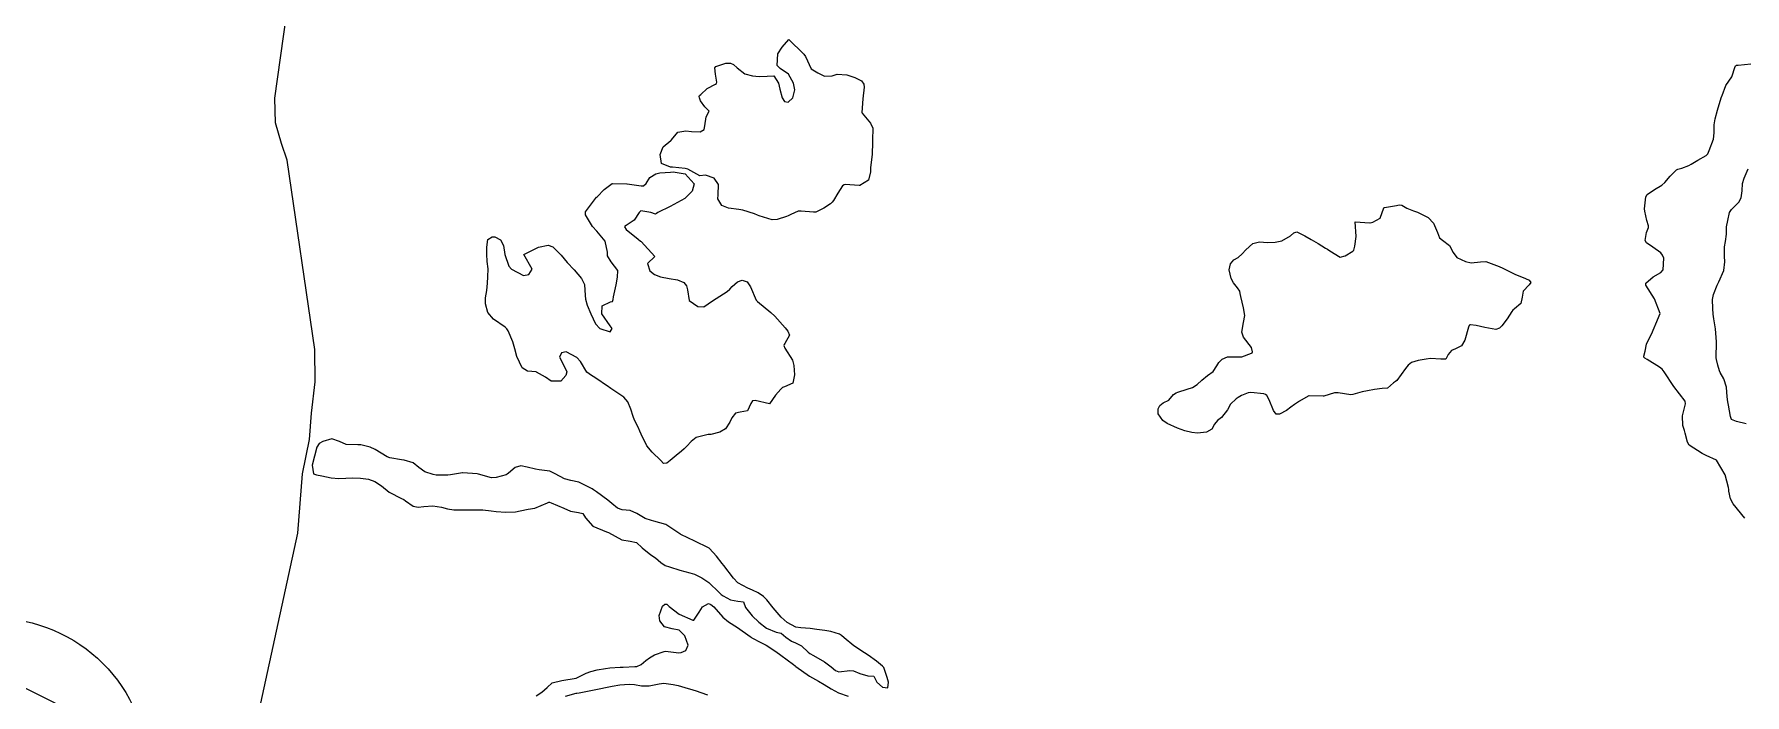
# Model space of a CAD drawing. Header units: metres. Extents: x 318500 to 325275, y 7408834 to 7428799.
# Drawn here: x 319993.8 to 320228.5, y 7412331.9 to 7412422.6 of the extents above; entities that cross this region are included whole.
import ezdxf

# ---------------------------------------------------------------- set-up
doc = ezdxf.new("R2010")
doc.units = ezdxf.units.M
doc.header["$MEASUREMENT"] = 0
doc.linetypes.add('CONTINUO', pattern=[0])
for name, color, linetype in [('Area', 45, 'Continuous'), ('Curvas de Nivel 1m', 11, 'Continuous'), ('TEXTO', 45, 'Continuous')]:
    doc.layers.add(name, color=color, linetype=linetype)

msp = doc.modelspace()

# ---------------------------------------------------------------- linework, layer by layer
at = {"layer": 'Area'}
msp.add_lwpolyline([(319993.54, 7412267.56), (319996.52, 7412272.1), (319997.49, 7412273.59), (319999.23, 7412276.58), (320000.07, 7412278.22), (320006.69, 7412287.44), (320007.95, 7412289.59), (320012.68, 7412298), (320019.72, 7412313.51), (320023.65, 7412325.08), (320029.95, 7412354.08), (320030.62, 7412362.24), (320031.57, 7412366.95), (320031.86, 7412370.55), (320032.34, 7412374.86), (320032.31, 7412379.31), (320028.51, 7412405.28), (320027.72, 7412407.55), (320026.91, 7412410.41), (320026.81, 7412413.8), (320028.43, 7412425.17)], dxfattribs=at)
at = {"layer": 'Curvas de Nivel 1m', "flags": 128}
for points, elevation in [([(320097.35, 7412421.84), (320099.32, 7412419.88), (320099.39, 7412419.81), (320099.62, 7412419.5), (320100.4, 7412417.8), (320101.29, 7412417.27), (320102.24, 7412416.82), (320103.29, 7412416.83), (320103.94, 7412417.1), (320105.29, 7412416.98), (320106.38, 7412416.63), (320107.28, 7412416.16), (320107.61, 7412415.7), (320107.67, 7412415.29), (320107.47, 7412413.71), (320107.36, 7412411.84), (320107.4, 7412411.71), (320108.53, 7412410.36), (320108.85, 7412409.68), (320108.81, 7412408.04), (320108.79, 7412407.68), (320108.75, 7412406.08), (320108.7, 7412405.68), (320108.54, 7412404.26), (320108.55, 7412403.69), (320108.26, 7412402.52), (320107.08, 7412401.81), (320106.98, 7412401.8), (320105.08, 7412401.92), (320104.91, 7412401.9), (320104.67, 7412401.74), (320104.06, 7412400.74), (320103.44, 7412399.75), (320103.29, 7412399.53), (320103.05, 7412399.27), (320102.11, 7412398.7), (320101.04, 7412398.15), (320100.7, 7412398.12), (320099.04, 7412398.3), (320098.6, 7412398.26), (320097.62, 7412397.83), (320097.24, 7412397.63), (320097.03, 7412397.54), (320095.75, 7412397.12), (320095.02, 7412397.08), (320093.26, 7412397.65), (320093.03, 7412397.75), (320092.62, 7412397.9), (320091.04, 7412398.4), (320090.48, 7412398.49), (320089.04, 7412398.68), (320088.14, 7412399.04), (320087.61, 7412399.96), (320087.64, 7412400.54), (320087.67, 7412401.96), (320087.09, 7412402.79), (320085.89, 7412403.2), (320085.1, 7412403.12), (320083.48, 7412404.02), (320083.11, 7412404.13), (320081.39, 7412404.33), (320081.11, 7412404.33), (320079.87, 7412404.83), (320079.69, 7412406.07), (320080.08, 7412407.13), (320081.16, 7412407.97), (320081.21, 7412408), (320081.24, 7412408.05), (320082.08, 7412409.14), (320083.18, 7412409.31), (320083.98, 7412409.21), (320085.18, 7412409.18), (320085.7, 7412409.47), (320085.79, 7412409.99), (320085.97, 7412411.22), (320086.39, 7412411.98), (320085.82, 7412412.58), (320085.23, 7412413.44), (320085.08, 7412413.84), (320085.02, 7412414), (320085.09, 7412414.15), (320085.24, 7412414.31), (320086.14, 7412415.1), (320087.27, 7412415.69), (320087.42, 7412415.81), (320087.47, 7412415.97), (320087.29, 7412417.1), (320087.19, 7412417.97), (320087.3, 7412418.15), (320088.68, 7412418.58), (320089.31, 7412418.59), (320089.76, 7412418.4), (320090.23, 7412417.94), (320091.29, 7412417.12), (320092.34, 7412416.85), (320093.28, 7412416.76), (320094.36, 7412416.8), (320095.28, 7412416.83), (320095.91, 7412415.86), (320096.09, 7412415.02), (320096.41, 7412413.85), (320096.73, 7412413.35), (320097.23, 7412413.25), (320097.88, 7412413.83), (320098.13, 7412414.95), (320097.99, 7412415.83), (320097.29, 7412417.08), (320096.16, 7412417.86), (320095.73, 7412418.29), (320095.81, 7412419.86), (320096.41, 7412420.77), (320097.35, 7412421.84)], 717), ([(320083.1, 7412403.38), (320084.34, 7412402.01), (320084.07, 7412401.01), (320083.05, 7412400.02), (320081.04, 7412398.94), (320079.35, 7412398.08), (320079.17, 7412397.94), (320079.03, 7412397.87), (320078.38, 7412398.09), (320077.03, 7412398.32), (320076.78, 7412398.1), (320076.1, 7412397.03), (320075, 7412396.3), (320074.88, 7412396.25), (320074.79, 7412396.13), (320074.99, 7412395.77), (320076.65, 7412394.43), (320076.97, 7412394.17), (320077.05, 7412394.1), (320078.95, 7412392.08), (320077.95, 7412391.08), (320078.26, 7412390.09), (320078.91, 7412389.6), (320079.7, 7412389.28), (320080.9, 7412389.02), (320082.06, 7412388.87), (320082.9, 7412388.47), (320083.31, 7412388.02), (320083.43, 7412387.47), (320083.65, 7412386.01), (320084.86, 7412385.18), (320085.68, 7412385.17), (320086.87, 7412385.97), (320088.88, 7412387.25), (320089.24, 7412387.58), (320089.55, 7412387.93), (320090.27, 7412388.56), (320090.91, 7412388.81), (320091.59, 7412388.6), (320092.05, 7412387.9), (320092.87, 7412386.06), (320093.01, 7412385.89), (320094.85, 7412384.36), (320095.4, 7412383.85), (320096.82, 7412382.28), (320097.03, 7412382.04), (320097.18, 7412381.83), (320097.4, 7412381.24), (320096.79, 7412380.11), (320096.67, 7412379.96), (320096.65, 7412379.84), (320096.78, 7412379.46), (320097.81, 7412377.82), (320098.02, 7412377.09), (320098.09, 7412375.82), (320097.89, 7412374.66), (320096.72, 7412374.19), (320096.48, 7412374.07), (320096.21, 7412373.84), (320095.51, 7412373.04), (320094.68, 7412371.86), (320092.69, 7412372.31), (320092.35, 7412372.23), (320092.12, 7412371.9), (320091.68, 7412370.89), (320090.66, 7412370.7), (320090.01, 7412370.58), (320089.51, 7412369.93), (320089.25, 7412369.33), (320088.63, 7412368.42), (320087.88, 7412367.95), (320086.63, 7412367.65), (320086.26, 7412367.61), (320084.62, 7412367.22), (320083.95, 7412366.67), (320083.35, 7412366.01), (320082.96, 7412365.65), (320082.59, 7412365.36), (320081.86, 7412364.75), (320081.07, 7412364.04), (320080.57, 7412363.7), (320080.14, 7412363.64), (320079.76, 7412364.06), (320078.59, 7412365.2), (320077.83, 7412366.09), (320077.05, 7412367.67), (320076.88, 7412368.1), (320076.64, 7412368.62), (320076.14, 7412369.6), (320075.96, 7412370.11), (320075.67, 7412371.11), (320075.25, 7412372.12), (320074.69, 7412372.75), (320072.91, 7412373.96), (320072.71, 7412374.07), (320072.6, 7412374.16), (320070.72, 7412375.47), (320070.25, 7412375.71), (320069.63, 7412376.2), (320068.75, 7412377.64), (320068.23, 7412378.22), (320066.77, 7412378.97), (320066.16, 7412378.85), (320065.86, 7412378.25), (320066.73, 7412376.53), (320066.87, 7412376.24), (320066.72, 7412375.73), (320066.04, 7412374.93), (320064.72, 7412374.95), (320063.95, 7412375.5), (320062.73, 7412376.19), (320062.65, 7412376.21), (320061.48, 7412376.31), (320060.74, 7412376.79), (320059.99, 7412378.33), (320059.73, 7412379.37), (320059.48, 7412380.33), (320058.81, 7412381.85), (320058.62, 7412382.15), (320058.39, 7412382.35), (320056.83, 7412383.45), (320056.03, 7412384.38), (320055.7, 7412385.54), (320055.72, 7412386.39), (320055.88, 7412387.39), (320056, 7412388.38), (320056.04, 7412389.25), (320056.09, 7412390.38), (320055.96, 7412391.36), (320055.88, 7412392.39), (320055.91, 7412393.34), (320056.01, 7412394.38), (320056.61, 7412394.74), (320056.98, 7412394.75), (320057.77, 7412394.36), (320058.18, 7412393.57), (320058.37, 7412392.35), (320058.93, 7412390.71), (320059.26, 7412390.34), (320060.91, 7412389.46), (320061.65, 7412389.57), (320062.13, 7412390.3), (320060.95, 7412392.32), (320062.96, 7412393.35), (320064.31, 7412393.62), (320064.96, 7412393.39), (320066.11, 7412392.25), (320066.93, 7412391.24), (320067.87, 7412390.23), (320068.9, 7412389.03), (320069.28, 7412388.2), (320069.38, 7412386.71), (320069.42, 7412386.2), (320069.67, 7412385.39), (320070.15, 7412384.19), (320070.82, 7412382.81), (320071.38, 7412382.17), (320072.81, 7412381.74), (320073.1, 7412382.16), (320072.82, 7412382.54), (320071.65, 7412384.17), (320071.74, 7412385.29), (320072.86, 7412385.82), (320073.14, 7412385.88), (320073.21, 7412386.15), (320073.26, 7412386.54), (320073.62, 7412388.15), (320073.82, 7412389.23), (320073.87, 7412390.15), (320072.94, 7412391.34), (320072.47, 7412392.16), (320072.45, 7412392.67), (320072.11, 7412394.17), (320070.99, 7412395.53), (320070.38, 7412396.19), (320069.43, 7412397.79), (320069.42, 7412398.2), (320070.52, 7412399.66), (320070.94, 7412400.18), (320071.01, 7412400.22), (320071.05, 7412400.26), (320071.99, 7412401.24), (320073.08, 7412402.07), (320073.15, 7412402.09), (320075.08, 7412402.04), (320075.17, 7412402.03), (320077.07, 7412401.75), (320077.41, 7412401.76), (320077.74, 7412402.09), (320078.28, 7412402.9), (320079.1, 7412403.41), (320079.65, 7412403.52), (320081.1, 7412403.63), (320081.47, 7412403.68)], 717), ([(320181.06, 7412399.13), (320181.45, 7412399.1), (320182.14, 7412398.7), (320183.05, 7412398.34), (320183.58, 7412398.16), (320185.04, 7412397.4), (320185.79, 7412396.65), (320186.33, 7412395.33), (320186.6, 7412394.64), (320187, 7412394.3), (320187.96, 7412393.59), (320188.47, 7412392.62), (320188.97, 7412391.92), (320190.19, 7412391.36), (320190.96, 7412391.2), (320192.22, 7412391.31), (320192.96, 7412391.37), (320194.81, 7412390.68), (320194.95, 7412390.6), (320195.09, 7412390.53), (320196.94, 7412389.62), (320198.4, 7412389.02), (320198.92, 7412388.79), (320199.15, 7412388.48), (320198.92, 7412388.16), (320198.09, 7412387.31), (320197.96, 7412386.49), (320197.76, 7412385.61), (320196.88, 7412384.88), (320196.66, 7412384.71), (320196.52, 7412384.51), (320195.88, 7412383.49), (320195.16, 7412382.53), (320194.84, 7412382.21), (320194.33, 7412382.04), (320192.84, 7412382.31), (320191.65, 7412382.57), (320190.84, 7412382.68), (320190.76, 7412382.66), (320190.68, 7412382.58), (320190.59, 7412382.34), (320190.08, 7412380.59), (320189.63, 7412379.78), (320188.8, 7412379.39), (320188.27, 7412379.14), (320187.78, 7412378.63), (320187.45, 7412377.96), (320186.78, 7412377.96), (320185.39, 7412378.04), (320184.78, 7412377.98), (320183.66, 7412377.79), (320182.77, 7412377.53), (320182.3, 7412377.16), (320181.95, 7412376.7), (320180.74, 7412375.06), (320180.56, 7412374.91), (320180.28, 7412374.72), (320179.45, 7412374.01), (320178.73, 7412373.94), (320177.69, 7412373.79), (320176.72, 7412373.63), (320176.01, 7412373.5), (320174.71, 7412373.11), (320174.43, 7412373.09), (320172.72, 7412373.34), (320172.21, 7412373.33), (320170.71, 7412372.91), (320170.66, 7412372.91), (320168.71, 7412372.92), (320168.67, 7412372.92), (320168.6, 7412372.88), (320167.4, 7412372.19), (320166.69, 7412371.75), (320166.21, 7412371.38), (320165.6, 7412370.92), (320164.67, 7412370.41), (320164.18, 7412370.44), (320163.82, 7412370.94), (320163.24, 7412372.41), (320162.91, 7412372.96), (320162.71, 7412373.14), (320162.49, 7412373.19), (320160.72, 7412373.38), (320160.33, 7412373.37), (320159.44, 7412373), (320159, 7412372.71), (320158.7, 7412372.53), (320157.92, 7412371.8), (320157.5, 7412371.03), (320156.67, 7412369.97), (320156.15, 7412369.56), (320155.75, 7412369.05), (320155.35, 7412368.35), (320154.64, 7412367.94), (320153.39, 7412367.83), (320152.64, 7412367.89), (320151.66, 7412368.12), (320150.65, 7412368.49), (320149.26, 7412369.13), (320148.66, 7412369.53), (320147.99, 7412370.47), (320147.99, 7412371.15), (320148.24, 7412371.59), (320148.69, 7412371.99), (320149.48, 7412372.35), (320150.11, 7412373.13), (320150.47, 7412373.37), (320150.71, 7412373.45), (320151.99, 7412373.83), (320152.73, 7412374.1), (320153.34, 7412374.47), (320153.98, 7412375.07), (320154.75, 7412375.73), (320155.53, 7412376.28), (320156.04, 7412377.05), (320156.31, 7412377.5), (320156.77, 7412377.98), (320157.51, 7412378.29), (320158.78, 7412378.27), (320159.47, 7412378.31), (320160.79, 7412378.79), (320160.91, 7412378.86), (320160.95, 7412378.98), (320160.8, 7412379.58), (320159.72, 7412381), (320159.49, 7412381.66), (320159.73, 7412383), (320159.88, 7412383.97), (320159.72, 7412385), (320159.33, 7412386.57), (320159.26, 7412387), (320159.2, 7412387.31), (320158.91, 7412387.78), (320158.34, 7412388.45), (320158, 7412389.02), (320157.76, 7412390.21), (320157.92, 7412391.03), (320158.4, 7412391.58), (320158.96, 7412391.93), (320159.54, 7412392.43), (320160.02, 7412392.99), (320160.99, 7412393.85), (320161.92, 7412394.05), (320162.99, 7412393.98), (320164.07, 7412394.02), (320164.99, 7412394.23), (320166.18, 7412394.91), (320166.62, 7412395.29), (320167.01, 7412395.43), (320168.13, 7412394.89), (320168.99, 7412394.38), (320169.94, 7412393.82), (320170.98, 7412393.2), (320171.22, 7412393.08), (320171.57, 7412392.84), (320172.97, 7412391.96), (320173.65, 7412392.14), (320174.71, 7412392.8), (320174.84, 7412392.94), (320174.99, 7412393.47), (320175.15, 7412394.8), (320175.03, 7412396.8), (320177.03, 7412396.68), (320177.11, 7412396.69), (320177.44, 7412396.76), (320178.45, 7412397.34), (320178.96, 7412398.74), (320179.06, 7412398.8), (320180.72, 7412399.06)], 717), ([(320086.41, 7412352.01), (320086.32, 7412352.06), (320084.42, 7412353), (320082.53, 7412353.93), (320082.44, 7412353.98), (320082.38, 7412354.02), (320080.46, 7412355.3), (320078.79, 7412355.75), (320078.47, 7412355.82), (320077.61, 7412356.09), (320076.48, 7412356.77), (320075.57, 7412357.2), (320074.48, 7412357.3), (320073.84, 7412357.5), (320073.05, 7412358.15), (320072.5, 7412358.62), (320070.92, 7412359.77), (320070.52, 7412360.06), (320070.34, 7412360.18), (320068.53, 7412361.1), (320067.44, 7412361.33), (320066.54, 7412361.56), (320065.25, 7412362.25), (320064.55, 7412362.58), (320063.07, 7412362.8), (320062.56, 7412362.86), (320061.41, 7412363.16), (320060.56, 7412363.31), (320059.77, 7412363.12), (320058.87, 7412362.34), (320058.7, 7412362.19), (320058.55, 7412362.11), (320057.19, 7412361.71), (320056.54, 7412361.7), (320054.73, 7412362.21), (320054.55, 7412362.25), (320052.59, 7412362.38), (320052.55, 7412362.38), (320050.9, 7412362.09), (320050.54, 7412362.04), (320048.96, 7412362.06), (320048.54, 7412362.13), (320047.38, 7412362.49), (320046.56, 7412363.08), (320045.77, 7412363.72), (320044.57, 7412364.09), (320044.17, 7412364.14), (320042.57, 7412364.42), (320042.21, 7412364.56), (320040.58, 7412365.56), (320039.9, 7412365.9), (320038.59, 7412366.21), (320038.19, 7412366.21), (320036.59, 7412366.24), (320035.68, 7412366.65), (320034.61, 7412367.05), (320033.41, 7412366.68), (320032.89, 7412366.39), (320032.59, 7412365.88), (320031.92, 7412363.43), (320032.1, 7412362.25), (320032.54, 7412362.11), (320033.25, 7412361.96), (320034.54, 7412361.68), (320035.6, 7412361.59), (320036.54, 7412361.65), (320037.47, 7412361.69), (320038.54, 7412361.64), (320039.65, 7412361.48), (320040.53, 7412361.16), (320041.44, 7412360.57), (320042.51, 7412359.73), (320044.2, 7412358.83), (320044.49, 7412358.69), (320044.73, 7412358.53), (320045.77, 7412357.8), (320046.48, 7412357.66), (320047.24, 7412357.73), (320048.48, 7412357.86), (320049.67, 7412357.65), (320050.48, 7412357.42), (320051.35, 7412357.3), (320052.48, 7412357.29), (320053.58, 7412357.3), (320054.48, 7412357.3), (320055.36, 7412357.27), (320056.48, 7412357.16), (320057.17, 7412357.06), (320058.48, 7412356.95), (320059.81, 7412357), (320060.48, 7412357.14), (320061.55, 7412357.38), (320062.48, 7412357.52), (320064.21, 7412358.26), (320064.41, 7412358.34), (320064.49, 7412358.34), (320064.74, 7412358.26), (320066.48, 7412357.51), (320067.39, 7412357.13), (320068.48, 7412356.92), (320069.05, 7412356.78), (320069.44, 7412356.2), (320070.45, 7412355.07), (320072.32, 7412354.28), (320072.44, 7412354.24), (320072.58, 7412354.16), (320074.43, 7412353.19), (320075.57, 7412352.97), (320076.42, 7412352.81), (320077.22, 7412352.09), (320078.4, 7412351.11), (320079.03, 7412350.7), (320079.78, 7412350.06), (320080.38, 7412349.67), (320080.95, 7412349.48), (320082.38, 7412349.03), (320083.74, 7412348.64), (320084.37, 7412348.46), (320085.41, 7412347.98), (320086.35, 7412347.34), (320087.77, 7412345.95), (320088.05, 7412345.67), (320088.33, 7412345.47), (320089.31, 7412344.94), (320090.32, 7412344.75), (320091.09, 7412344.68), (320091.39, 7412343.9), (320092.29, 7412342.73), (320093.21, 7412341.88), (320094.27, 7412341.06), (320095.61, 7412340.5), (320096.26, 7412340.37), (320096.94, 7412339.83), (320097.71, 7412339.28), (320098.24, 7412339.04), (320099.05, 7412338.61), (320099.97, 7412337.78), (320100.23, 7412337.57), (320100.71, 7412337.29), (320102.21, 7412336.45), (320103.14, 7412335.75), (320103.71, 7412335.25), (320104.19, 7412335.05), (320105.72, 7412335.23), (320106.2, 7412335.22), (320107.06, 7412334.82), (320108.19, 7412334.53), (320108.98, 7412334.46), (320109.4, 7412333.66), (320110.17, 7412332.94), (320110.93, 7412332.88), (320111.02, 7412333.64), (320110.84, 7412334.29), (320110.37, 7412335.65), (320110.2, 7412335.86), (320109.35, 7412336.53), (320108.23, 7412337.35), (320107.7, 7412337.69), (320106.24, 7412338.62), (320104.91, 7412339.72), (320104.57, 7412340.03), (320104.26, 7412340.21), (320103.11, 7412340.59), (320102.27, 7412340.73), (320101.19, 7412340.85), (320100.27, 7412340.99), (320098.99, 7412341.08), (320098.27, 7412341.17), (320097.08, 7412341.83), (320096.29, 7412342.55), (320095.19, 7412343.85), (320094.32, 7412344.96), (320093.86, 7412345.4), (320093.11, 7412345.88), (320092.34, 7412346.28), (320091.7, 7412346.54), (320090.35, 7412347.29), (320089.74, 7412347.93), (320088.39, 7412349.66), (320088.17, 7412349.94), (320087.4, 7412350.95), (320086.46, 7412351.97)], 716)]:
    msp.add_lwpolyline(points, close=True, dxfattribs=dict(at, elevation=elevation))
for points, elevation in [([(320228.5, 7412356.16), (320226.9, 7412358.1), (320226.54, 7412358.8), (320226.3, 7412359.85), (320226.29, 7412360.1), (320226.27, 7412360.38), (320225.78, 7412362.11), (320224.61, 7412364.13), (320223.2, 7412364.73), (320222.62, 7412365.03), (320220.87, 7412366.18), (320220.64, 7412366.57), (320220.3, 7412367.83), (320220.2, 7412368.19), (320220.01, 7412368.85), (320219.94, 7412370.19), (320220.35, 7412371.83), (320220.33, 7412372.19), (320218.74, 7412374.21), (320217.45, 7412376.23), (320217.14, 7412376.6), (320216.78, 7412376.89), (320215.1, 7412377.94), (320214.79, 7412378.12), (320214.7, 7412378.18), (320214.65, 7412378.26), (320214.66, 7412378.4), (320214.8, 7412379.06), (320215.02, 7412380.05), (320215.09, 7412380.26), (320215.68, 7412381.41), (320216.07, 7412382.25), (320216.29, 7412382.81), (320216.87, 7412384.24), (320216.11, 7412386.25), (320214.93, 7412388.14), (320214.91, 7412388.26), (320214.93, 7412388.38), (320215.91, 7412389.28), (320216.95, 7412389.84), (320217.31, 7412390.23), (320217.36, 7412391.85), (320217.21, 7412392.24), (320216.98, 7412392.57), (320215.89, 7412393.36), (320215.01, 7412393.94), (320214.83, 7412394.26), (320215.02, 7412395.36), (320215.27, 7412396.02), (320215.26, 7412396.26), (320215.04, 7412396.98), (320214.76, 7412398.26), (320214.75, 7412398.58), (320214.9, 7412400.26), (320215.09, 7412400.57), (320216.09, 7412401.24), (320217.11, 7412401.85), (320217.53, 7412402.23), (320218.25, 7412403.1), (320219.14, 7412403.93), (320219.32, 7412404.02), (320219.83, 7412404.2), (320220.79, 7412404.54), (320221.15, 7412404.72), (320222.06, 7412405.28), (320223.17, 7412405.93), (320223.3, 7412406.02), (320223.4, 7412406.16), (320223.61, 7412406.59), (320224.19, 7412408.14), (320224.3, 7412409.05), (320224.31, 7412410.14), (320224.43, 7412410.94), (320224.74, 7412412.14), (320225.27, 7412413.84), (320225.34, 7412414.05), (320225.37, 7412414.13), (320225.88, 7412415.53), (320226.28, 7412416.12), (320226.7, 7412416.72), (320227.17, 7412418.11), (320227.21, 7412418.24), (320227.33, 7412418.31), (320227.56, 7412418.33), (320229.33, 7412418.49)], 717), ([(320228.67, 7412369.08), (320227.37, 7412369.4), (320226.68, 7412369.71), (320226.54, 7412370.1), (320226.25, 7412371.65), (320226.15, 7412372.11), (320226.05, 7412372.78), (320226, 7412374.11), (320225.62, 7412375.25), (320225.1, 7412376.13), (320225, 7412376.35), (320224.78, 7412377.16), (320224.6, 7412377.94), (320224.57, 7412378.13), (320224.58, 7412378.35), (320224.6, 7412380.13), (320224.6, 7412380.36), (320224.45, 7412382.14), (320224.22, 7412383.5), (320224.15, 7412384.14), (320224.11, 7412384.91), (320224.07, 7412386.14), (320224.2, 7412386.85), (320224.72, 7412388.13), (320224.93, 7412388.57), (320225.61, 7412390.12), (320225.75, 7412391.34), (320225.71, 7412392.12), (320225.72, 7412393.39), (320225.85, 7412394.12), (320226, 7412395.1), (320225.97, 7412396.12), (320226.14, 7412397.02), (320226.41, 7412398.11), (320226.65, 7412398.52), (320227.07, 7412398.91), (320227.68, 7412399.5), (320228.01, 7412400.09), (320228.13, 7412401.06), (320228.19, 7412402.09), (320228.39, 7412402.82), (320228.94, 7412404.08)], 718), ([(320062.66, 7412331.77), (320063.45, 7412332.27), (320064.16, 7412332.92), (320064.88, 7412333.53), (320066.17, 7412333.86), (320068.17, 7412334.21), (320069.5, 7412334.87), (320070.18, 7412335.1), (320071.04, 7412335.32), (320072.19, 7412335.53), (320072.75, 7412335.6), (320074.19, 7412335.7), (320074.6, 7412335.72), (320076.2, 7412335.78), (320076.48, 7412335.81), (320077.09, 7412336.09), (320077.7, 7412336.6), (320078.21, 7412336.99), (320078.9, 7412337.39), (320080.23, 7412337.86), (320080.39, 7412337.88), (320082.23, 7412337.69), (320082.54, 7412337.7), (320083.21, 7412338.01), (320083.51, 7412338.73), (320083.04, 7412340.01), (320082.26, 7412340.77), (320081.31, 7412340.98), (320080.27, 7412341.22), (320079.63, 7412342.06), (320079.55, 7412342.8), (320079.98, 7412344.05), (320080.31, 7412344.36), (320080.61, 7412344.34), (320080.9, 7412344.04), (320082.29, 7412342.96), (320084.14, 7412342.14), (320084.28, 7412342.16), (320085.03, 7412343.25), (320085.5, 7412343.98), (320086.31, 7412344.42), (320086.65, 7412344.3), (320087.04, 7412343.96), (320088.29, 7412342.57), (320089.05, 7412341.93), (320090.27, 7412341.16), (320092.02, 7412339.89), (320092.15, 7412339.8), (320092.25, 7412339.73), (320093.47, 7412339.1), (320094.24, 7412338.71), (320095.56, 7412337.85), (320096.22, 7412337.34), (320097.97, 7412336.05), (320098.2, 7412335.89), (320098.31, 7412335.81), (320100.18, 7412334.45), (320101.38, 7412333.77), (320102.17, 7412333.33), (320103.13, 7412332.71), (320104.16, 7412332.18), (320105.46, 7412331.71)], 717), ([(320066.67, 7412331.7), (320068.15, 7412332.12), (320068.22, 7412332.14), (320068.55, 7412332.2), (320070.15, 7412332.51), (320071.54, 7412332.79), (320072.16, 7412332.91), (320073.1, 7412333.08), (320074.16, 7412333.26), (320075.42, 7412333.37), (320076.16, 7412333.31), (320077.11, 7412333.14), (320078.16, 7412333.13), (320079.52, 7412333.42), (320080.16, 7412333.49), (320081.45, 7412333.32), (320082.16, 7412333.17), (320083.07, 7412332.92), (320084.16, 7412332.57), (320084.6, 7412332.44), (320086.01, 7412331.97), (320086.15, 7412331.9)], 718)]:
    msp.add_lwpolyline(points, dxfattribs=dict(at, elevation=elevation))
at = {"layer": 'TEXTO', "linetype": 'CONTINUO'}
msp.add_line((319979.63, 7412339.31), (320004.7, 7412326.76), dxfattribs=at)
msp.add_circle((319988.19, 7412321.19), 21.25, dxfattribs=at)

doc.saveas('drawing.dxf')
